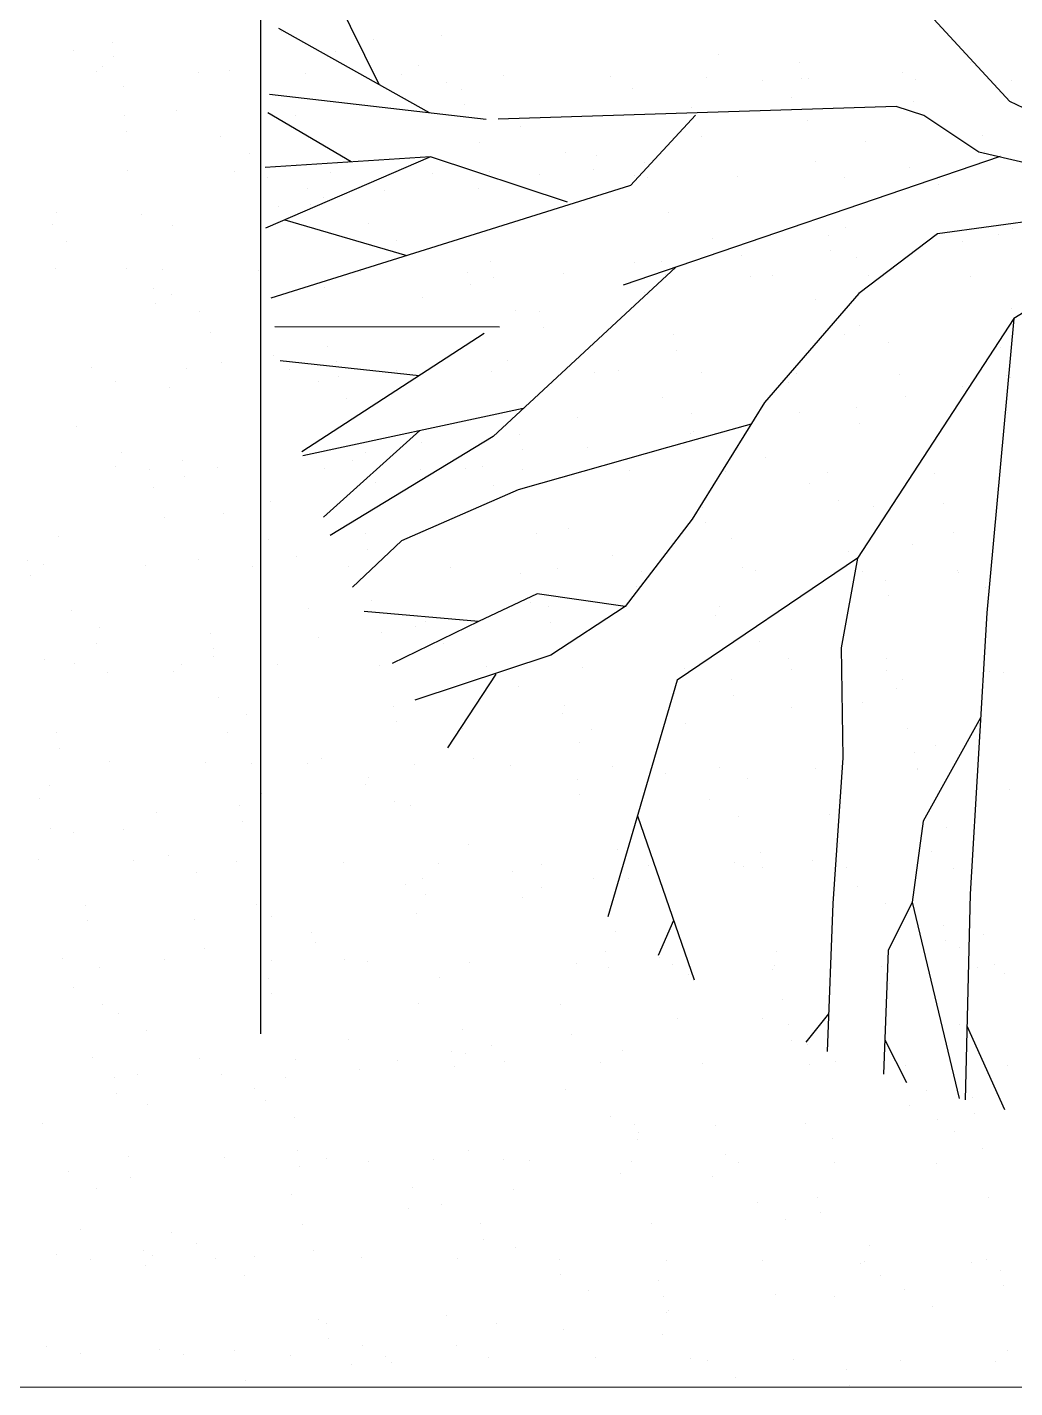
# Model space of a CAD drawing. Header units: millimetres. Extents: x -3 to 53, y -269 to 39.
# Drawn here: x 19.795 to 21.19, y 36.05 to 37.972 of the extents above; entities that cross this region are included whole.
import ezdxf
from ezdxf.enums import TextEntityAlignment as Align
from ezdxf.xclip import XClip

# ---------------------------------------------------------------- set-up
doc = ezdxf.new("R2010")
doc.units = ezdxf.units.MM
doc.header["$LTSCALE"] = 15
doc.header["$XCLIPFRAME"] = 2
for name, pattern in [('ACAD_ISO07W100', [3, 0, -3]), ('HIDDEN2', [0.1875, 0.125, -0.0625]), ('PHANTOM', [63.5, 31.75, -6.35, 6.35, -6.35, 6.35, -6.35]), ('PHANTOM2', [1.25, 0.625, -0.125, 0.125, -0.125, 0.125, -0.125])]:
    doc.linetypes.add(name, pattern=pattern)
doc.layers.get('0').update_dxf_attribs({"color": 250})
for name, color, linetype in [('A-EJES', 251, 'PHANTOM'), ('A-MURO BAJO', 251, 'Continuous'), ('A-PROYECCIONES', 250, 'HIDDEN2'), ('DLP_VERDE', 250, 'Continuous')]:
    doc.layers.add(name, color=color, linetype=linetype)
doc.layers.add('A-MUROS', color=252, linetype='Continuous', lineweight=30)
doc.styles.add('R80', font='ARIALN.TTF', dxfattribs={"height": 2.03})

# ---------------------------------------------------------------- blocks, each defined once
blk = doc.blocks.new('A$C9f73720c')
at = {"layer": 'A-MURO BAJO'}
blk.add_line((40.2339, 92.2777, 0), (45.2023, 108.5564, 0), dxfattribs=at)
at = {"layer": 'A-PROYECCIONES', "linetype": 'HIDDEN2', "ltscale": 0.3}
for p, q in [((43.1406, 107.5624), (42.9291, 107.33)), ((43.1406, 107.5624), (43.0779, 107.1776)), ((43.1406, 107.5624), (43.2239, 107.2459)), ((43.0578, 107.3941), (42.9847, 107.2669)), ((42.9291, 107.33), (42.2563, 107.0059)), ((42.9993, 107.294), (43.0235, 106.5476)), ((42.9847, 107.2669), (42.9124, 107.208)), ((43.2239, 107.2459), (43.6103, 107.0878)), ((43.2239, 107.2459), (43.4834, 106.9358)), ((42.9124, 107.208), (42.8887, 107.1745)), ((43.0779, 107.1776), (43.1263, 107.0469)), ((42.8887, 107.1745), (42.7372, 106.6151)), ((43.6103, 107.0878), (43.6103, 107.0878)), ((43.6103, 107.0878), (43.984, 106.9493)), ((43.1263, 107.0469), (43.2345, 106.8744)), ((43.7496, 107.0362), (43.8659, 106.9161)), ((43.984, 106.9493), (44.2598, 106.8575)), ((43.4834, 106.9358), (43.5738, 106.6419)), ((43.4834, 106.9358), (43.5978, 106.8766)), ((43.8659, 106.9161), (43.9707, 106.8674)), ((42.8179, 106.8996), (42.8861, 106.7827)), ((44.1602, 106.8907), (44.2888, 106.9067)), ((43.2345, 106.8744), (43.3625, 106.7286)), ((43.5978, 106.8766), (43.7473, 106.8336)), ((43.9707, 106.8674), (44.2552, 106.8501)), ((43.9707, 106.8674), (44.0262, 106.8152)), ((43.2583, 106.8473), (43.2552, 106.7246)), ((43.7473, 106.8336), (43.9399, 106.76)), ((44.0262, 106.8152), (44.1915, 106.7578)), ((43.015, 106.8106), (43.1684, 106.4939)), ((42.8861, 106.7827), (42.8859, 106.7812)), ((42.8859, 106.7812), (42.8898, 106.2507)), ((44.1456, 106.7738), (44.2118, 106.7855)), ((43.9399, 106.76), (44.1376, 106.691)), ((43.2552, 106.7246), (43.2512, 106.5057)), ((43.3625, 106.7286), (43.4529, 106.6017)), ((44.0873, 106.7086), (44.1159, 106.6664)), ((42.8825, 106.6908), (42.7649, 106.5247)), ((43.5738, 106.6419), (43.865, 106.4505)), ((42.7372, 106.6151), (42.6142, 106.333)), ((43.4529, 106.6017), (43.3995, 106.4882)), ((43.4529, 106.6017), (43.4879, 106.4814)), ((43.0235, 106.5476), (42.9302, 106.244)), ((43.1431, 106.5461), (43.1161, 106.2289)), ((42.705, 106.5413), (42.5287, 106.3726)), ((42.7649, 106.5247), (42.711, 106.2966)), ((42.7649, 106.5247), (42.7932, 106.2722)), ((43.0258, 106.5242), (43.1104, 106.229)), ((43.7409, 106.5321), (43.9859, 106.541)), ((43.897, 106.5378), (43.9381, 106.5027)), ((43.2512, 106.5057), (43.2716, 106.327)), ((42.6461, 106.4849), (42.4929, 106.46)), ((43.1684, 106.4939), (43.2352, 106.233)), ((43.3995, 106.4882), (43.4127, 106.3975)), ((43.4879, 106.4814), (43.4927, 106.2793)), ((42.7899, 106.3018), (42.8883, 106.4517)), ((42.739, 106.4154), (42.6382, 106.3232)), ((43.056, 106.419), (42.9785, 106.2375)), ((43.1304, 106.3974), (43.2077, 106.2311)), ((43.4127, 106.3975), (43.352, 106.2475)), ((43.4127, 106.3975), (43.4336, 106.264)), ((43.4907, 106.3992), (43.5704, 106.3039)), ((43.2716, 106.327), (43.3142, 106.2417))]:
    blk.add_line(p, q, dxfattribs=at)
at = {"layer": 'DLP_VERDE', "linetype": 'Continuous'}
for p, q in [((42.9006, 107.341), (42.9006, 107.341)), ((42.8596, 107.2923), (42.8596, 107.2923)), ((42.9636, 107.2787), (42.9636, 107.2787)), ((42.9857, 107.2758), (42.9857, 107.2758)), ((43.1014, 107.2813), (43.1014, 107.2813)), ((43.1047, 107.2601), (43.1047, 107.2601)), ((43.2087, 107.2464), (43.2087, 107.2464)), ((43.2307, 107.2435), (43.2307, 107.2435)), ((43.2581, 107.2155), (43.2581, 107.2155)), ((43.3025, 107.2174), (43.3025, 107.2174)), ((42.8451, 107.1975), (42.8451, 107.1975)), ((42.86, 107.2122), (42.86, 107.2122)), ((42.8895, 107.1994), (42.8895, 107.1994)), ((43.0035, 107.2039), (43.0035, 107.2039)), ((43.0116, 107.199), (43.0116, 107.199)), ((43.0982, 107.2085), (43.0982, 107.2085)), ((43.1497, 107.2046), (43.1497, 107.2046)), ((43.298, 107.2116), (43.298, 107.2116)), ((43.3481, 107.1978), (43.3481, 107.1978)), ((42.9772, 107.1675), (42.9772, 107.1675)), ((43.2944, 107.1486), (43.2944, 107.1486)), ((42.9234, 107.1182), (42.9234, 107.1182)), ((43.5755, 107.0967), (43.5755, 107.0967)), ((43.6977, 107.0854), (43.6977, 107.0854)), ((42.7895, 107.0615), (42.7895, 107.0615)), ((42.8146, 107.068), (42.8146, 107.068)), ((42.9628, 107.0751), (42.9628, 107.0751)), ((43.1063, 107.0668), (43.1063, 107.0668)), ((43.2046, 107.0663), (43.2046, 107.0663)), ((43.2526, 107.0675), (43.2526, 107.0675)), ((43.2847, 107.0673), (43.2847, 107.0673)), ((43.4009, 107.0745), (43.4009, 107.0745)), ((43.4446, 107.0743), (43.4446, 107.0743)), ((43.489, 107.0763), (43.489, 107.0763)), ((43.5411, 107.0651), (43.5411, 107.0651)), ((43.5443, 107.0663), (43.5443, 107.0663)), ((43.6906, 107.067), (43.6906, 107.067)), ((42.8115, 107.0586), (42.8115, 107.0586)), ((42.8717, 107.0493), (42.8717, 107.0493)), ((42.9305, 107.0429), (42.9305, 107.0429)), ((43.0316, 107.0563), (43.0316, 107.0563)), ((43.076, 107.0582), (43.076, 107.0582)), ((43.8583, 107.0463), (43.8583, 107.0463)), ((42.8337, 107.0359), (42.8337, 107.0359)), ((43.0345, 107.0292), (43.0345, 107.0292)), ((43.0565, 107.0263), (43.0565, 107.0263)), ((43.1702, 107.0348), (43.1702, 107.0348)), ((42.7992, 107.0044), (42.7992, 107.0044)), ((43.1755, 107.0106), (43.1755, 107.0106)), ((43.4874, 107.0159), (43.4874, 107.0159)), ((43.1164, 106.9855), (43.1164, 106.9855)), ((43.2795, 106.9969), (43.2795, 106.9969)), ((43.3016, 106.994), (43.3016, 106.994)), ((43.4206, 106.9784), (43.4206, 106.9784)), ((42.7455, 106.9552), (42.7455, 106.9552)), ((43.5246, 106.9647), (43.5246, 106.9647)), ((43.5466, 106.9618), (43.5466, 106.9618)), ((43.6656, 106.9461), (43.6656, 106.9461)), ((43.7685, 106.964), (43.7685, 106.964)), ((44.0441, 106.9512), (44.0441, 106.9512)), ((44.0885, 106.9531), (44.0885, 106.9531)), ((44.105, 106.9628), (44.105, 106.9628)), ((42.7711, 106.9302), (42.7711, 106.9302)), ((42.9174, 106.9309), (42.9174, 106.9309)), ((43.0657, 106.9379), (43.0657, 106.9379)), ((43.2091, 106.9297), (43.2091, 106.9297)), ((43.3554, 106.9304), (43.3554, 106.9304)), ((43.3976, 106.9336), (43.3976, 106.9336)), ((43.5037, 106.9374), (43.5037, 106.9374)), ((43.6311, 106.9332), (43.6311, 106.9332)), ((43.6472, 106.9292), (43.6472, 106.9292)), ((43.6755, 106.9351), (43.6755, 106.9351)), ((43.7341, 106.9325), (43.7341, 106.9325)), ((43.7696, 106.9324), (43.7696, 106.9324)), ((43.7916, 106.9295), (43.7916, 106.9295)), ((43.7935, 106.9299), (43.7935, 106.9299)), ((43.8842, 106.9442), (43.8842, 106.9442)), ((43.9417, 106.9369), (43.9417, 106.9369)), ((44.0852, 106.9287), (44.0852, 106.9287)), ((44.2315, 106.9293), (44.2315, 106.9293)), ((43.0582, 106.9081), (43.0582, 106.9081)), ((43.2181, 106.9151), (43.2181, 106.9151)), ((43.2625, 106.9171), (43.2625, 106.9171)), ((43.4712, 106.9262), (43.4712, 106.9262)), ((43.9106, 106.9139), (43.9106, 106.9139)), ((44.0513, 106.9136), (44.0513, 106.9136)), ((42.8051, 106.8971), (42.8051, 106.8971)), ((42.8495, 106.899), (42.8495, 106.899)), ((43.0266, 106.9032), (43.0266, 106.9032)), ((43.3631, 106.9021), (43.3631, 106.9021)), ((44.0146, 106.9002), (44.0146, 106.9002)), ((44.0367, 106.8973), (44.0367, 106.8973)), ((42.9922, 106.8717), (42.9922, 106.8717)), ((43.6803, 106.8832), (43.6803, 106.8832)), ((44.1556, 106.8816), (44.1556, 106.8816)), ((43.3094, 106.8528), (43.3094, 106.8528)), ((44.2596, 106.8679), (44.2596, 106.8679)), ((44.2817, 106.865), (44.2817, 106.865)), ((44.3324, 106.8617), (44.3324, 106.8617)), ((43.9615, 106.8313), (43.9615, 106.8313)), ((44.4007, 106.8493), (44.4007, 106.8493)), ((44.5047, 106.8356), (44.5047, 106.8356)), ((44.5267, 106.8327), (44.5267, 106.8327)), ((42.7563, 106.8257), (42.7563, 106.8257)), ((42.8603, 106.812), (42.8603, 106.812)), ((42.9385, 106.8225), (42.9385, 106.8225)), ((44.275, 106.8119), (44.275, 106.8119)), ((44.298, 106.8301), (44.298, 106.8301)), ((44.4837, 106.8211), (44.4837, 106.8211)), ((44.6152, 106.8112), (44.6152, 106.8112)), ((42.7305, 106.8014), (42.7305, 106.8014)), ((42.874, 106.7931), (42.874, 106.7931)), ((42.8824, 106.8091), (42.8824, 106.8091)), ((43.0014, 106.7934), (43.0014, 106.7934)), ((43.0202, 106.7938), (43.0202, 106.7938)), ((43.1685, 106.8008), (43.1685, 106.8008)), ((43.312, 106.7926), (43.312, 106.7926)), ((43.4583, 106.7933), (43.4583, 106.7933)), ((43.5905, 106.8009), (43.5905, 106.8009)), ((43.6065, 106.8003), (43.6065, 106.8003)), ((43.75, 106.7921), (43.75, 106.7921)), ((43.862, 106.7939), (43.862, 106.7939)), ((43.8963, 106.7928), (43.8963, 106.7928)), ((43.9271, 106.7998), (43.9271, 106.7998)), ((44.0446, 106.7998), (44.0446, 106.7998)), ((44.0707, 106.803), (44.0707, 106.803)), ((44.2306, 106.81), (44.2306, 106.81)), ((44.3343, 106.7922), (44.3343, 106.7922)), ((44.4826, 106.7993), (44.4826, 106.7993)), ((43.1054, 106.7797), (43.1054, 106.7797)), ((43.1274, 106.7768), (43.1274, 106.7768)), ((43.4046, 106.7739), (43.4046, 106.7739)), ((43.449, 106.7759), (43.449, 106.7759)), ((43.6577, 106.785), (43.6577, 106.785)), ((43.8176, 106.792), (43.8176, 106.792)), ((44.1881, 106.7916), (44.1881, 106.7916)), ((44.2442, 106.7809), (44.2442, 106.7809)), ((44.6261, 106.791), (44.6261, 106.791)), ((42.9916, 106.7559), (42.9916, 106.7559)), ((43.036, 106.7579), (43.036, 106.7579)), ((43.2196, 106.7706), (43.2196, 106.7706)), ((43.2447, 106.767), (43.2447, 106.767)), ((43.2464, 106.7612), (43.2464, 106.7612)), ((43.5561, 106.7694), (43.5561, 106.7694)), ((42.8317, 106.7489), (42.8317, 106.7489)), ((42.8487, 106.7402), (42.8487, 106.7402)), ((43.1852, 106.739), (43.1852, 106.739)), ((43.3504, 106.7475), (43.3504, 106.7475)), ((43.3724, 106.7446), (43.3724, 106.7446)), ((43.8733, 106.7505), (43.8733, 106.7505)), ((43.4914, 106.7289), (43.4914, 106.7289)), ((43.5024, 106.7201), (43.5024, 106.7201)), ((43.5954, 106.7152), (43.5954, 106.7152)), ((44.5254, 106.729), (44.5254, 106.729)), ((42.8143, 106.7087), (42.8143, 106.7087)), ((43.6175, 106.7123), (43.6175, 106.7123)), ((43.7365, 106.6967), (43.7365, 106.6967)), ((44.1544, 106.6986), (44.1544, 106.6986)), ((44.491, 106.6974), (44.491, 106.6974)), ((43.1314, 106.6898), (43.1314, 106.6898)), ((43.8405, 106.683), (43.8405, 106.683)), ((43.8625, 106.6801), (43.8625, 106.6801)), ((42.7605, 106.6594), (42.7605, 106.6594)), ((42.8333, 106.6643), (42.8333, 106.6643)), ((43.2714, 106.6637), (43.2714, 106.6637)), ((43.7094, 106.6632), (43.7094, 106.6632)), ((43.7835, 106.6682), (43.7835, 106.6682)), ((43.9815, 106.6644), (43.9815, 106.6644)), ((44.12, 106.6671), (44.12, 106.6671)), ((44.1474, 106.6627), (44.1474, 106.6627)), ((44.2572, 106.6619), (44.2572, 106.6619)), ((44.4171, 106.6688), (44.4171, 106.6688)), ((44.4615, 106.6708), (44.4615, 106.6708)), ((44.5855, 106.6622), (44.5855, 106.6622)), ((42.685, 106.6572), (42.685, 106.6572)), ((42.9768, 106.656), (42.9768, 106.656)), ((43.1231, 106.6567), (43.1231, 106.6567)), ((43.4148, 106.6555), (43.4148, 106.6555)), ((43.5611, 106.6562), (43.5611, 106.6562)), ((43.8442, 106.6438), (43.8442, 106.6438)), ((43.8529, 106.655), (43.8529, 106.655)), ((43.9991, 106.6557), (43.9991, 106.6557)), ((44.0041, 106.6508), (44.0041, 106.6508)), ((44.0485, 106.6527), (44.0485, 106.6527)), ((44.0855, 106.6507), (44.0855, 106.6507)), ((44.1075, 106.6478), (44.1075, 106.6478)), ((44.2909, 106.6545), (44.2909, 106.6545)), ((44.4372, 106.6551), (44.4372, 106.6551)), ((44.4372, 106.6482), (44.4372, 106.6482)), ((43.4126, 106.6379), (43.4126, 106.6379)), ((43.4312, 106.6258), (43.4312, 106.6258)), ((43.5911, 106.6328), (43.5911, 106.6328)), ((43.6355, 106.6347), (43.6355, 106.6347)), ((43.7491, 106.6367), (43.7491, 106.6367)), ((44.2265, 106.6321), (44.2265, 106.6321)), ((43.0182, 106.6078), (43.0182, 106.6078)), ((43.0417, 106.6075), (43.0417, 106.6075)), ((43.1781, 106.6147), (43.1781, 106.6147)), ((43.2225, 106.6167), (43.2225, 106.6167)), ((43.3782, 106.6063), (43.3782, 106.6063)), ((44.0663, 106.6178), (44.0663, 106.6178)), ((44.3305, 106.6184), (44.3305, 106.6184)), ((44.3525, 106.6155), (44.3525, 106.6155)), ((44.4715, 106.5999), (44.4715, 106.5999)), ((42.6052, 106.5897), (42.6052, 106.5897)), ((42.6862, 106.5948), (42.6862, 106.5948)), ((42.7082, 106.5919), (42.7082, 106.5919)), ((42.7651, 106.5967), (42.7651, 106.5967)), ((42.8095, 106.5986), (42.8095, 106.5986)), ((43.6954, 106.5874), (43.6954, 106.5874)), ((44.5755, 106.5862), (44.5755, 106.5862)), ((44.5976, 106.5833), (44.5976, 106.5833)), ((42.6707, 106.5771), (42.6707, 106.5771)), ((42.8272, 106.5762), (42.8272, 106.5762)), ((42.9312, 106.5625), (42.9312, 106.5625)), ((43.0072, 106.576), (43.0072, 106.576)), ((44.3474, 106.5659), (44.3474, 106.5659)), ((42.6363, 106.5456), (42.6363, 106.5456)), ((42.9532, 106.5596), (42.9532, 106.5596)), ((43.0722, 106.544), (43.0722, 106.544)), ((43.3244, 106.5571), (43.3244, 106.5571)), ((42.9362, 106.5272), (42.9362, 106.5272)), ((42.9535, 106.5267), (42.9535, 106.5267)), ((43.1762, 106.5303), (43.1762, 106.5303)), ((43.1983, 106.5274), (43.1983, 106.5274)), ((43.3742, 106.5266), (43.3742, 106.5266)), ((43.8122, 106.5261), (43.8122, 106.5261)), ((43.9765, 106.5355), (43.9765, 106.5355)), ((44.2503, 106.5256), (44.2503, 106.5256)), ((44.313, 106.5344), (44.313, 106.5344)), ((42.6416, 106.5195), (42.6416, 106.5195)), ((42.7879, 106.5201), (42.7879, 106.5201)), ((43.0796, 106.5189), (43.0796, 106.5189)), ((43.2259, 106.5196), (43.2259, 106.5196)), ((43.3173, 106.5117), (43.3173, 106.5117)), ((43.5177, 106.5184), (43.5177, 106.5184)), ((43.6056, 106.5052), (43.6056, 106.5052)), ((43.6639, 106.5191), (43.6639, 106.5191)), ((43.9421, 106.504), (43.9421, 106.504)), ((43.9557, 106.5179), (43.9557, 106.5179)), ((44.102, 106.5185), (44.102, 106.5185)), ((44.1906, 106.5096), (44.1906, 106.5096)), ((44.235, 106.5116), (44.235, 106.5116)), ((44.3937, 106.5174), (44.3937, 106.5174)), ((44.4437, 106.5207), (44.4437, 106.5207)), ((44.54, 106.518), (44.54, 106.518)), ((42.5826, 106.4963), (42.5826, 106.4963)), ((43.4213, 106.498), (43.4213, 106.498)), ((43.4433, 106.4951), (43.4433, 106.4951)), ((43.6177, 106.4846), (43.6177, 106.4846)), ((43.7776, 106.4916), (43.7776, 106.4916)), ((43.822, 106.4935), (43.822, 106.4935)), ((44.0307, 106.5027), (44.0307, 106.5027)), ((44.2593, 106.4851), (44.2593, 106.4851)), ((43.2047, 106.4666), (43.2047, 106.4666)), ((43.2346, 106.4748), (43.2346, 106.4748)), ((43.3646, 106.4736), (43.3646, 106.4736)), ((43.409, 106.4755), (43.409, 106.4755)), ((43.5623, 106.4795), (43.5623, 106.4795)), ((43.5711, 106.4736), (43.5711, 106.4736)), ((43.6663, 106.4658), (43.6663, 106.4658)), ((42.7917, 106.4486), (42.7917, 106.4486)), ((42.9516, 106.4555), (42.9516, 106.4555)), ((42.996, 106.4575), (42.996, 106.4575)), ((43.6883, 106.4629), (43.6883, 106.4629)), ((43.8073, 106.4472), (43.8073, 106.4472)), ((43.8883, 106.4547), (43.8883, 106.4547)), ((42.583, 106.4394), (42.583, 106.4394)), ((42.8637, 106.4444), (42.8637, 106.4444)), ((43.2002, 106.4433), (43.2002, 106.4433)), ((43.9113, 106.4335), (43.9113, 106.4335)), ((43.9334, 106.4306), (43.9334, 106.4306)), ((44.5404, 106.4332), (44.5404, 106.4332)), ((42.8293, 106.4129), (42.8293, 106.4129)), ((43.5174, 106.4244), (43.5174, 106.4244)), ((44.0523, 106.4149), (44.0523, 106.4149)), ((42.601, 106.3906), (42.601, 106.3906)), ((43.039, 106.3901), (43.039, 106.3901)), ((43.1465, 106.394), (43.1465, 106.394)), ((43.477, 106.3895), (43.477, 106.3895)), ((43.9151, 106.389), (43.9151, 106.389)), ((44.1563, 106.4012), (44.1563, 106.4012)), ((44.1695, 106.4028), (44.1695, 106.4028)), ((44.1784, 106.3983), (44.1784, 106.3983)), ((44.3531, 106.3885), (44.3531, 106.3885)), ((44.506, 106.4017), (44.506, 106.4017)), ((42.5341, 106.3747), (42.5341, 106.3747)), ((42.7444, 106.3824), (42.7444, 106.3824)), ((42.8907, 106.383), (42.8907, 106.383)), ((43.1825, 106.3818), (43.1825, 106.3818)), ((43.3287, 106.3825), (43.3287, 106.3825)), ((43.6205, 106.3813), (43.6205, 106.3813)), ((43.7668, 106.382), (43.7668, 106.382)), ((43.7985, 106.3725), (43.7985, 106.3725)), ((44.0585, 106.3808), (44.0585, 106.3808)), ((44.1351, 106.3713), (44.1351, 106.3713)), ((44.2048, 106.3814), (44.2048, 106.3814)), ((44.2974, 106.3827), (44.2974, 106.3827)), ((44.4215, 106.3704), (44.4215, 106.3704)), ((44.4966, 106.3802), (44.4966, 106.3802)), ((42.653, 106.359), (42.653, 106.359)), ((42.7755, 106.3636), (42.7755, 106.3636)), ((43.9641, 106.3504), (43.9641, 106.3504)), ((44.0085, 106.3524), (44.0085, 106.3524)), ((44.2172, 106.3615), (44.2172, 106.3615)), ((44.3771, 106.3685), (44.3771, 106.3685)), ((44.4014, 106.369), (44.4014, 106.369)), ((44.4234, 106.3661), (44.4234, 106.3661)), ((44.4522, 106.3524), (44.4522, 106.3524)), ((42.7571, 106.3453), (42.7571, 106.3453)), ((42.7791, 106.3424), (42.7791, 106.3424)), ((43.4276, 106.3421), (43.4276, 106.3421)), ((43.5511, 106.3324), (43.5511, 106.3324)), ((43.5955, 106.3343), (43.5955, 106.3343)), ((43.7641, 106.3409), (43.7641, 106.3409)), ((43.8042, 106.3434), (43.8042, 106.3434)), ((42.8981, 106.3268), (42.8981, 106.3268)), ((43.0021, 106.3131), (43.0021, 106.3131)), ((43.0567, 106.3117), (43.0567, 106.3117)), ((43.1381, 106.3144), (43.1381, 106.3144)), ((43.1825, 106.3163), (43.1825, 106.3163)), ((43.3912, 106.3254), (43.3912, 106.3254)), ((44.0813, 106.3221), (44.0813, 106.3221)), ((42.7251, 106.2963), (42.7251, 106.2963)), ((42.7695, 106.2983), (42.7695, 106.2983)), ((42.9782, 106.3074), (42.9782, 106.3074)), ((43.0241, 106.3102), (43.0241, 106.3102)), ((43.1431, 106.2945), (43.1431, 106.2945)), ((43.3932, 106.3106), (43.3932, 106.3106)), ((42.5652, 106.2894), (42.5652, 106.2894)), ((42.6857, 106.2814), (42.6857, 106.2814)), ((43.0223, 106.2802), (43.0223, 106.2802)), ((43.2471, 106.2808), (43.2471, 106.2808)), ((43.2691, 106.2779), (43.2691, 106.2779)), ((43.7104, 106.2917), (43.7104, 106.2917)), ((43.3394, 106.2613), (43.3394, 106.2613)), ((43.3881, 106.2623), (43.3881, 106.2623)), ((44.3624, 106.2701), (44.3624, 106.2701)), ((42.5555, 106.2465), (42.5555, 106.2465)), ((42.6513, 106.2498), (42.6513, 106.2498)), ((42.7038, 106.2535), (42.7038, 106.2535)), ((42.8473, 106.2453), (42.8473, 106.2453)), ((42.9935, 106.2459), (42.9935, 106.2459)), ((43.1418, 106.253), (43.1418, 106.253)), ((43.2853, 106.2447), (43.2853, 106.2447)), ((43.4316, 106.2454), (43.4316, 106.2454)), ((43.4921, 106.2486), (43.4921, 106.2486)), ((43.5142, 106.2457), (43.5142, 106.2457)), ((43.5799, 106.2524), (43.5799, 106.2524)), ((43.7233, 106.2442), (43.7233, 106.2442)), ((43.8696, 106.2449), (43.8696, 106.2449)), ((43.9915, 106.2398), (43.9915, 106.2398)), ((44.0179, 106.2519), (44.0179, 106.2519)), ((44.1614, 106.2437), (44.1614, 106.2437)), ((44.3076, 106.2443), (44.3076, 106.2443)), ((44.328, 106.2386), (44.328, 106.2386)), ((44.4559, 106.2514), (44.4559, 106.2514)), ((42.9685, 106.231), (42.9685, 106.231)), ((43.6332, 106.23), (43.6332, 106.23)), ((43.7372, 106.2163), (43.7372, 106.2163)), ((44.4037, 106.2203), (44.4037, 106.2203)), ((42.5976, 106.2006), (42.5976, 106.2006)), ((43.6206, 106.2094), (43.6206, 106.2094)), ((43.7592, 106.2134), (43.7592, 106.2134)), ((43.8782, 106.1977), (43.8782, 106.1977)), ((43.9571, 106.2082), (43.9571, 106.2082)), ((43.9907, 106.2023), (43.9907, 106.2023)), ((44.1506, 106.2093), (44.1506, 106.2093)), ((44.195, 106.2112), (44.195, 106.2112)), ((43.2497, 106.179), (43.2497, 106.179)), ((43.5777, 106.1842), (43.5777, 106.1842)), ((43.5862, 106.1779), (43.5862, 106.1779)), ((43.7376, 106.1912), (43.7376, 106.1912)), ((43.782, 106.1932), (43.782, 106.1932)), ((43.9822, 106.184), (43.9822, 106.184)), ((44.0042, 106.1811), (44.0042, 106.1811)), ((44.2743, 106.1894), (44.2743, 106.1894)), ((43.1647, 106.1662), (43.1647, 106.1662)), ((43.3246, 106.1732), (43.3246, 106.1732)), ((43.369, 106.1751), (43.369, 106.1751)), ((43.9034, 106.159), (43.9034, 106.159)), ((44.1232, 106.1655), (44.1232, 106.1655)), ((42.4789, 106.1418), (42.4789, 106.1418)), ((42.543, 106.1391), (42.543, 106.1391)), ((42.7517, 106.1482), (42.7517, 106.1482)), ((42.8787, 106.1487), (42.8787, 106.1487)), ((42.9116, 106.1552), (42.9116, 106.1552)), ((42.956, 106.1571), (42.956, 106.1571)), ((43.2152, 106.1475), (43.2152, 106.1475)), ((44.2272, 106.1518), (44.2272, 106.1518)), ((44.2493, 106.1489), (44.2493, 106.1489)), ((42.4986, 106.1371), (42.4986, 106.1371)), ((42.5829, 106.1281), (42.5829, 106.1281)), ((42.6049, 106.1252), (42.6049, 106.1252)), ((43.5324, 106.1286), (43.5324, 106.1286)), ((44.3682, 106.1332), (44.3682, 106.1332)), ((42.5078, 106.1183), (42.5078, 106.1183)), ((42.5121, 106.1087), (42.5121, 106.1087)), ((42.6584, 106.1093), (42.6584, 106.1093)), ((42.7239, 106.1096), (42.7239, 106.1096)), ((42.8066, 106.1164), (42.8066, 106.1164)), ((42.8443, 106.1171), (42.8443, 106.1171)), ((42.9501, 106.1081), (42.9501, 106.1081)), ((43.0964, 106.1088), (43.0964, 106.1088)), ((43.2447, 106.1159), (43.2447, 106.1159)), ((43.3881, 106.1076), (43.3881, 106.1076)), ((43.5344, 106.1083), (43.5344, 106.1083)), ((43.6827, 106.1153), (43.6827, 106.1153)), ((43.8262, 106.1071), (43.8262, 106.1071)), ((43.9725, 106.1078), (43.9725, 106.1078)), ((44.1207, 106.1148), (44.1207, 106.1148)), ((44.1845, 106.1071), (44.1845, 106.1071)), ((44.2642, 106.1066), (44.2642, 106.1066)), ((44.4105, 106.1072), (44.4105, 106.1072)), ((42.4734, 106.0868), (42.4734, 106.0868)), ((42.8279, 106.0959), (42.8279, 106.0959)), ((42.85, 106.093), (42.85, 106.093)), ((43.1615, 106.0983), (43.1615, 106.0983)), ((42.7906, 106.0679), (42.7906, 106.0679)), ((42.9689, 106.0773), (42.9689, 106.0773)), ((43.0729, 106.0636), (43.0729, 106.0636)), ((43.8136, 106.0767), (43.8136, 106.0767)), ((44.1501, 106.0755), (44.1501, 106.0755)), ((44.3371, 106.0681), (44.3371, 106.0681)), ((44.3815, 106.07), (44.3815, 106.07)), ((43.095, 106.0607), (43.095, 106.0607)), ((43.214, 106.0451), (43.214, 106.0451)), ((43.4426, 106.0463), (43.4426, 106.0463)), ((43.7642, 106.0431), (43.7642, 106.0431)), ((43.7791, 106.0452), (43.7791, 106.0452)), ((43.9241, 106.05), (43.9241, 106.05)), ((43.9685, 106.052), (43.9685, 106.052)), ((44.1772, 106.0611), (44.1772, 106.0611)), ((43.318, 106.0314), (43.318, 106.0314)), ((43.34, 106.0285), (43.34, 106.0285)), ((43.3512, 106.025), (43.3512, 106.025)), ((43.5111, 106.032), (43.5111, 106.032)), ((43.5555, 106.034), (43.5555, 106.034)), ((44.0963, 106.0263), (44.0963, 106.0263)), ((42.9382, 106.007), (42.9382, 106.007)), ((43.0717, 106.016), (43.0717, 106.016)), ((43.0981, 106.014), (43.0981, 106.014)), ((43.1425, 106.0159), (43.1425, 106.0159)), ((43.4082, 106.0148), (43.4082, 106.0148)), ((43.459, 106.0128), (43.459, 106.0128)), ((42.6851, 105.996), (42.6851, 105.996)), ((42.7008, 105.9856), (42.7008, 105.9856)), ((42.7295, 105.9979), (42.7295, 105.9979)), ((43.563, 105.9991), (43.563, 105.9991)), ((43.585, 105.9962), (43.585, 105.9962)), ((43.7254, 105.9959), (43.7254, 105.9959)), ((42.7612, 105.9722), (42.7612, 105.9722)), ((42.9095, 105.9793), (42.9095, 105.9793)), ((43.0373, 105.9844), (43.0373, 105.9844)), ((43.0529, 105.971), (43.0529, 105.971)), ((43.1992, 105.9717), (43.1992, 105.9717)), ((43.3475, 105.9787), (43.3475, 105.9787)), ((43.3545, 105.9656), (43.3545, 105.9656)), ((43.491, 105.9705), (43.491, 105.9705)), ((43.6373, 105.9712), (43.6373, 105.9712)), ((43.704, 105.9805), (43.704, 105.9805)), ((43.7855, 105.9782), (43.7855, 105.9782)), ((43.808, 105.9668), (43.808, 105.9668)), ((43.929, 105.97), (43.929, 105.97)), ((44.0753, 105.9707), (44.0753, 105.9707)), ((44.2236, 105.9777), (44.2236, 105.9777)), ((44.367, 105.9695), (44.367, 105.9695)), ((44.3775, 105.9744), (44.3775, 105.9744)), ((43.8301, 105.9639), (43.8301, 105.9639)), ((43.9491, 105.9483), (43.9491, 105.9483)), ((42.9835, 105.9352), (42.9835, 105.9352)), ((44.0065, 105.944), (44.0065, 105.944)), ((44.0531, 105.9346), (44.0531, 105.9346)), ((44.0751, 105.9317), (44.0751, 105.9317)), ((44.3431, 105.9428), (44.3431, 105.9428)), ((43.6356, 105.9136), (43.6356, 105.9136)), ((43.9721, 105.9125), (43.9721, 105.9125)), ((44.1106, 105.9089), (44.1106, 105.9089)), ((44.155, 105.9108), (44.155, 105.9108)), ((44.1941, 105.916), (44.1941, 105.916)), ((44.3637, 105.9199), (44.3637, 105.9199)), ((43.6976, 105.8908), (43.6976, 105.8908)), ((43.742, 105.8928), (43.742, 105.8928)), ((43.9507, 105.9019), (43.9507, 105.9019)), ((44.2893, 105.8936), (44.2893, 105.8936)), ((44.2981, 105.9023), (44.2981, 105.9023)), ((44.3201, 105.8994), (44.3201, 105.8994)), ((43.2647, 105.8833), (43.2647, 105.8833)), ((43.2846, 105.8728), (43.2846, 105.8728)), ((43.329, 105.8748), (43.329, 105.8748)), ((43.5377, 105.8839), (43.5377, 105.8839)), ((43.6012, 105.8821), (43.6012, 105.8821)), ((43.1247, 105.8658), (43.1247, 105.8658)), ((43.2303, 105.8517), (43.2303, 105.8517)), ((43.9184, 105.8632), (43.9184, 105.8632)), ((43.1558, 105.8339), (43.1558, 105.8339)), ((43.3021, 105.8346), (43.3021, 105.8346)), ((43.4503, 105.8416), (43.4503, 105.8416)), ((43.5474, 105.8329), (43.5474, 105.8329)), ((43.5938, 105.8334), (43.5938, 105.8334)), ((43.7401, 105.8341), (43.7401, 105.8341)), ((43.8884, 105.8411), (43.8884, 105.8411)), ((44.0319, 105.8329), (44.0319, 105.8329)), ((44.1781, 105.8336), (44.1781, 105.8336)), ((44.3264, 105.8406), (44.3264, 105.8406)), ((43.1438, 105.8142), (43.1438, 105.8142)), ((43.1658, 105.8113), (43.1658, 105.8113)), ((43.2848, 105.7956), (43.2848, 105.7956)), ((44.1995, 105.8113), (44.1995, 105.8113)), ((43.3888, 105.7819), (43.3888, 105.7819)), ((43.4109, 105.779), (43.4109, 105.779)), ((43.8286, 105.7809), (43.8286, 105.7809)), ((44.1651, 105.7798), (44.1651, 105.7798)), ((43.5299, 105.7633), (43.5299, 105.7633)), ((44.1372, 105.7607), (44.1372, 105.7607)), ((44.2971, 105.7677), (44.2971, 105.7677)), ((44.3415, 105.7696), (44.3415, 105.7696)), ((43.4577, 105.7506), (43.4577, 105.7506)), ((43.6339, 105.7496), (43.6339, 105.7496)), ((43.6559, 105.7467), (43.6559, 105.7467)), ((43.7242, 105.7427), (43.7242, 105.7427)), ((43.7942, 105.7494), (43.7942, 105.7494)), ((43.8841, 105.7497), (43.8841, 105.7497)), ((43.9285, 105.7516), (43.9285, 105.7516)), ((43.4711, 105.7316), (43.4711, 105.7316)), ((43.5155, 105.7336), (43.5155, 105.7336)), ((43.7749, 105.7311), (43.7749, 105.7311)), ((43.8789, 105.7174), (43.8789, 105.7174)), ((44.1114, 105.7305), (44.1114, 105.7305)), ((43.5532, 105.7045), (43.5532, 105.7045)), ((43.6967, 105.6963), (43.6967, 105.6963)), ((43.7404, 105.7002), (43.7404, 105.7002)), ((43.8429, 105.697), (43.8429, 105.697)), ((43.9009, 105.7145), (43.9009, 105.7145)), ((43.9912, 105.704), (43.9912, 105.704)), ((44.0199, 105.6988), (44.0199, 105.6988)), ((44.281, 105.6965), (44.281, 105.6965)), ((44.1239, 105.6851), (44.1239, 105.6851)), ((44.1347, 105.6958), (44.1347, 105.6958)), ((44.146, 105.6822), (44.146, 105.6822)), ((44.2649, 105.6666), (44.2649, 105.6666)), ((44.0216, 105.6483), (44.0216, 105.6483)), ((43.9107, 105.6015), (43.9107, 105.6015)), ((43.9871, 105.6167), (43.9871, 105.6167)), ((44.0706, 105.6085), (44.0706, 105.6085)), ((44.115, 105.6104), (44.115, 105.6104)), ((44.0941, 105.5669), (44.0941, 105.5669)), ((44.2375, 105.5587), (44.2375, 105.5587)), ((44.2145, 105.5156), (44.2145, 105.5156))]:
    blk.add_line(p, q, dxfattribs=at)
at = {"style": 'R80'}
for height, rotation, p in [(0.09, 0.009, (39.554, 141.0046, 0)), (0.09, 0.009, (45.7984, 139.3226, 0)), (0.09, 0.009, (50.4634, 135.3578, 0)), (0.09, 0.009, (41.9784, 129.0436, 0)), (0.09, 0.009, (37.8409, 128.6089, 0)), (0.09, 0.009, (35.483, 116.3582, 0)), (0.09, 0.009, (38.5607, 113.6321, 0)), (0.09, 0.009, (45.1292, 84.3757, 0)), (0.09, 0.009, (43.9111, 83.9335, 0)), (0.09, 0.009, (43.1485, 83.401, 0)), (0.09, 0.009, (28.0067, 80.1071, 0)), (0.09, 0.009, (44.3753, 79.9046, 0)), (0.09, 0.009, (55.151, 79.2173, 0)), (0.09, 0.009, (38.2608, 76.0049)), (0.09, 0.009, (39.0036, 75.5558)), (0.09, 0.009, (27.5137, 75.2133, 0)), (0.09, 0.009, (27.5137, 75.2133, 0)), (0.09, 0.009, (39.8519, 75.1543)), (0.09, 0.009, (25.3599, 70.2709, 0)), (0.09, 0.009, (32.1646, 69.192, 0)), (0.09, 0.009, (32.1646, 69.192, 0)), (0.09, 0.009, (26.9947, 68.6392, 0)), (0.09, 0.009, (59.8504, 67.3859, 0)), (0.09, 0.009, (24.839, 65.5107, 0)), (0.09, 0.009, (24.839, 65.5107, 0)), (0.09, 0.009, (33.5008, 60.261, 0)), (0.09, 0.009, (33.5008, 60.261, 0)), (0.09, 347.3908, (17.1069, 59.2726, 0)), (0.09, 0.009, (26.4708, 59.2035, 0)), (0.09, 0.009, (26.4708, 59.2035, 0)), (0.09, 0.009, (23.1216, 58.7685, 0)), (0.09, 0.009, (23.1216, 58.7685, 0)), (0.09, 0.009, (27.6632, 55.3959, 0)), (0.09, 0.009, (27.6632, 55.3959, 0)), (0.09, 0.009, (22.2239, 54.9818, 0)), (0.09, 0.009, (22.2239, 54.9818, 0)), (0.09, 0.009, (65.7174, 53.5803, 0)), (0.09, 0.009, (38.377, 51.7166, 0)), (0.09, 0.009, (38.377, 51.7166, 0)), (0.09, 0.009, (21.0294, 51.3767, 0)), (0.09, 0.009, (21.0294, 51.3767, 0)), (0.09, 0.009, (29.4091, 50.8876, 0)), (0.09, 0.009, (29.4091, 50.8876, 0)), (0.09, 0.009, (22.5184, 48.0808, 0)), (0.09, 0.009, (22.5184, 48.0808, 0)), (0.09, 0.009, (32.8305, 47.9478, 0)), (0.09, 0.009, (38.6414, 47.9238, 0)), (0.09, 1.5576, (45.5013, 47.0033, 0)), (0.09, 1.5576, (45.5013, 47.0033, 0)), (0.09, 1.5576, (42.9613, 45.8781, 0)), (0.09, 0.009, (31.2252, 43.4352, 0)), (0.09, 0.009, (31.2252, 43.4352, 0)), (0.09, 0.009, (24.8291, 43.3056, 0)), (0.09, 0.009, (24.8291, 43.3056, 0)), (0.09, 0.009, (28.8684, 42.6092, 0)), (0.09, 0.009, (28.8684, 42.6092, 0)), (0.09, 0.009, (46.0815, 42.4048, 0)), (0.09, 0.009, (19.0307, 42.0559, 0)), (0.09, 0.009, (19.0307, 42.0559, 0)), (0.09, 0.009, (70.9067, 41.0329, 0)), (0.09, 0.009, (22.7765, 38.7407, 0)), (0.09, 0.009, (22.7765, 38.7407, 0)), (0.09, 0.009, (17.8952, 37.4624, 0)), (0.09, 0.009, (17.8952, 37.4624, 0)), (0.09, 0.009, (25.8226, 33.2142, 0)), (0.09, 0.009, (21.5027, 31.2754, 0)), (0.1403, 0.009, (43.0178, 29.8778, 0)), (0.09, 0.009, (24.3978, 29.2659, 0)), (0.09, 0.009, (49.7565, 29.0287, 0)), (0.09, 0.009, (16.51, 28.4123, 0)), (0.09, 0.009, (16.51, 28.4123, 0)), (0.09, 0.009, (40.7946, 24.893, 0)), (0.09, 0.009, (18.1268, 23.6374, 0)), (0.09, 0.009, (20.346, 20.3291, 0)), (0.09, 0.009, (38.3365, 19.4632, 0)), (0.09, 0.009, (18.2869, 15.9828, 0)), (0.09, 0.009, (36.6694, 12.5977, 0)), (0.09, 337.7998, (24.7536, 11.2334, 0)), (0.09, 0.009, (33.5928, 10.3508, 0)), (0.09, 337.7998, (21.6109, 10.1247, 0)), (0.09, 337.7998, (16.5605, 9.5998, 0)), (0.09, 337.7998, (29.9414, 8.9534, 0)), (0.09, 337.7998, (31.6402, 7.9561, 0)), (0.09, 337.7998, (26.736, 7.7966, 0)), (0.09, 337.7998, (32.0288, 7.0232, 0)), (0.09, 0.009, (16.5347, 5.5678, 0)), (0.09, 0.009, (23.3239, 5.5763, 0)), (0.09, 0.009, (34.4718, 3.6379, 0))]:
    blk.add_attdef('N.P.T.+0.00', text='', height=height, rotation=rotation, dxfattribs=at).set_placement(p, align=Align.MIDDLE_CENTER)
for p in [(49.9263, 138.2431, 0), (56.6904, 136.252, 0), (60.5336, 135.5237, 0), (42.6322, 135.1839), (46.2516, 126.9171), (35.1548, 97.8545, 0), (31.2618, 93.9445, 0), (17.9393, 86.8861, 0), (34.7444, 85.6148, 0), (35.5048, 81.4636, 0), (34.6534, 76.9929, 0), (59.6668, 73.2509), (40.4113, 65.8421, 0), (43.5611, 65.2125, 0), (64.4681, 61.3857), (43.9111, 51.4927, 0), (32.9744, 51.0828, 0), (48.0327, 50.0735, 0), (69.3242, 50.0814, 0), (52.9599, 39.4701, 0), (74.4159, 35.7467, 0)]:
    blk.add_attdef('N.P.T.+0.00', text='', height=0.2109, dxfattribs=at).set_placement(p, align=Align.MIDDLE_CENTER)
blk = doc.blocks.new('Ejes_Torre G')
at = {"layer": 'A-EJES', "linetype": 'PHANTOM2', "ltscale": 0.5}
blk.add_lwpolyline([(20.125, 16.65), (20.125, 14.35)], dxfattribs=at)

msp = doc.modelspace()

# ---------------------------------------------------------------- block references
at = {"linetype": 'ACAD_ISO07W100', "ltscale": 5}
ref = msp.add_blockref('A$C9f73720c', (-94.0043, 47.5864), dxfattribs=dict(at, rotation=286.9770955472961))
XClip(ref).set_block_clipping_path([(53.9739667831, 80.2683385944), (69.3730303047, 130.7085147865), (51.0595701083, 136.2994971771), (35.6605065867, 85.8593209849)])

# ---------------------------------------------------------------- next in the draw order: block references
at = {"layer": 'A-MUROS'}
msp.add_blockref('Ejes_Torre G', (0, 22.2), dxfattribs=at)

doc.saveas('drawing.dxf')
